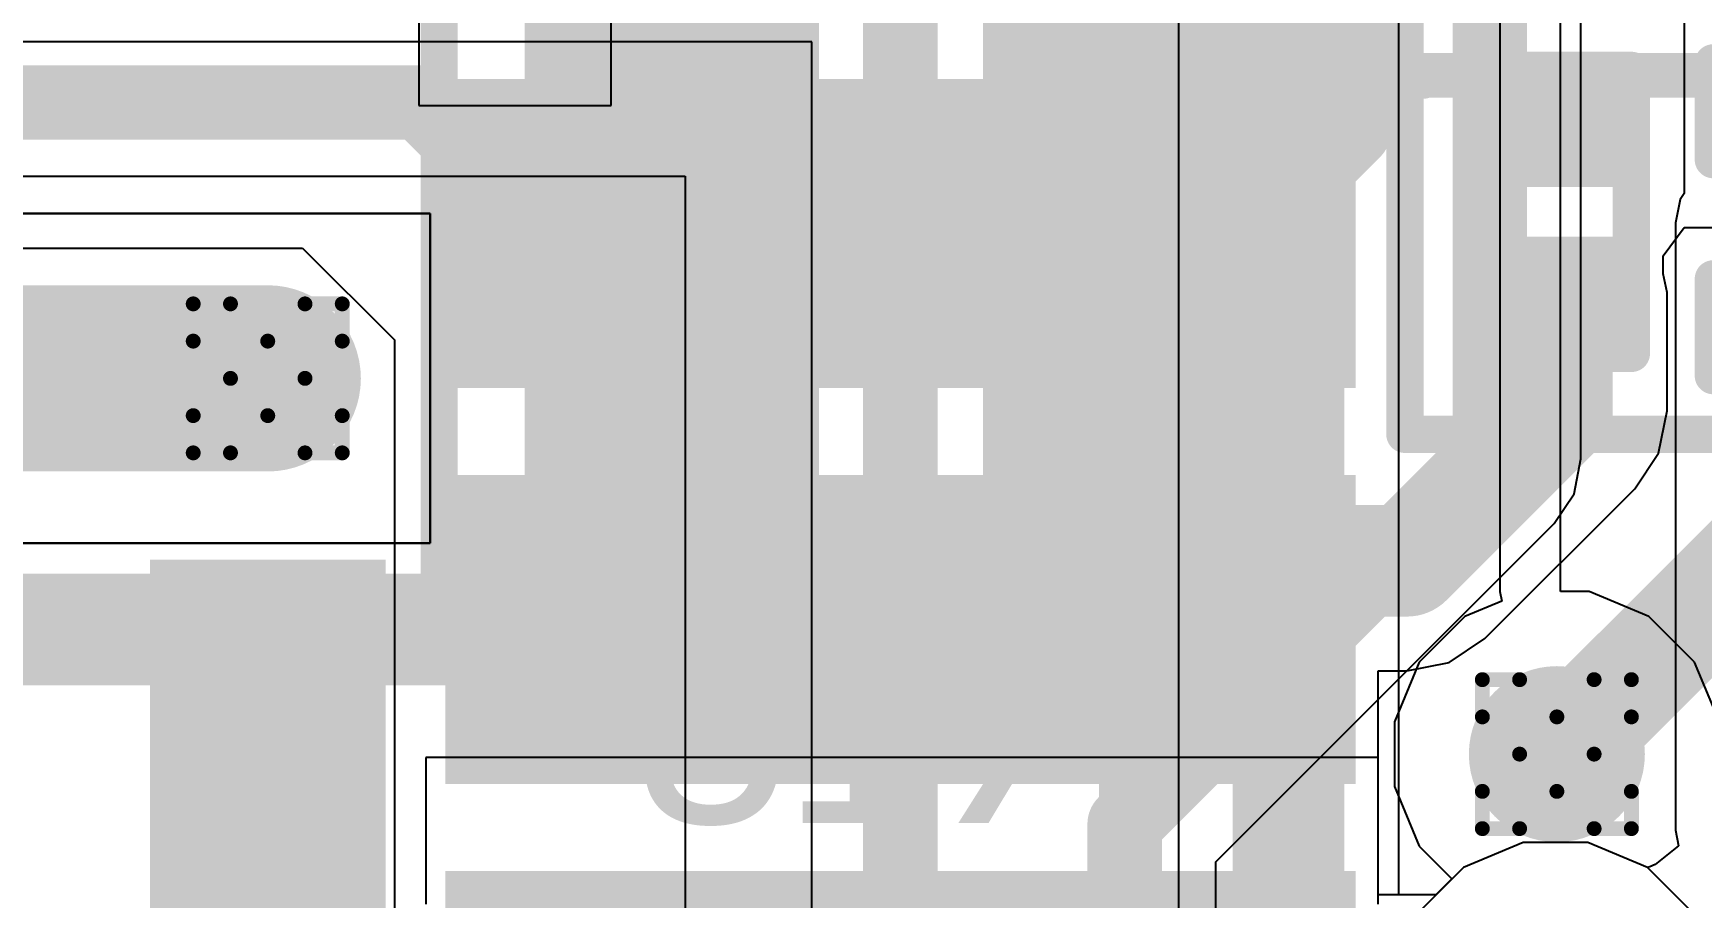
# Model space of a CAD drawing. Header units: inches. Extents: x -6 to 328, y -6 to 90.
# Drawn here: x 22.96 to 28.65, y 7.92 to 10.86 of the extents above; entities that cross this region are included whole.
import ezdxf

# ---------------------------------------------------------------- set-up
doc = ezdxf.new("R2010")
doc.units = ezdxf.units.IN
for name, color, linetype in [('Bottom Layer', 5, 'Continuous'), ('Bottom Overlay', 54, 'Continuous'), ('Bottom Paste', 16, 'Continuous'), ('Bottom Solder', 6, 'Continuous'), ('Drill Drawing', 1, 'Continuous'), ('GND', 76, 'Continuous'), ('PWR', 16, 'Continuous'), ('Top Layer', 1, 'Continuous'), ('Top Overlay', 2, 'Continuous'), ('Top Paste', 8, 'Continuous'), ('Top Solder', 216, 'Continuous'), ('Via Holes', 16, 'Continuous')]:
    doc.layers.add(name, color=color, linetype=linetype)
doc.styles.add('Arial', font='', dxfattribs={"height": 0.2})
doc.styles.get('Arial').set_extended_font_data('Arial')

# ---------------------------------------------------------------- blocks, each defined once
blk = doc.blocks.new('SOIC_8_B_5')
at = {"layer": 'Bottom Layer'}
blk.add_hatch(color=5, dxfattribs=at).paths.add_polyline_path([(1.925, 1.605), (1.925, 2.205), (3.475, 2.205), (3.475, 1.605)])
at = {"layer": 'Bottom Paste'}
blk.add_hatch(color=16, dxfattribs=at).paths.add_polyline_path([(1.925, 1.605), (1.925, 2.205), (3.475, 2.205), (3.475, 1.605)])
at = {"layer": 'Bottom Solder'}
blk.add_hatch(color=6, dxfattribs=at).paths.add_polyline_path([(1.8234, 1.5034), (1.8234, 2.3066), (3.5766, 2.3066), (3.5766, 1.5034)])
at = {"layer": 'Bottom Overlay'}
for points in [[(1.9906, 2.4892, 0.127, 0.127, 0), (-1.9906, 2.4892, 0.127, 0.127, 0)], [(1.9906, 2.3114, 0.127, 0.127, 0), (1.9906, 2.4892, 0.127, 0.127, 0)]]:
    blk.add_lwpolyline(points, format="xyseb", dxfattribs=at)
for points in [[(1.9588, 2.4892, 0.0635, 0.0635, 1), (2.0223, 2.4892, 0.0635, 0.0635, 1)], [(1.9588, 2.4892, 0.0635, 0.0635, 1), (2.0223, 2.4892, 0.0635, 0.0635, 1)], [(1.9588, 2.3114, 0.0635, 0.0635, 1), (2.0223, 2.3114, 0.0635, 0.0635, 1)]]:
    blk.add_lwpolyline(points, format="xyseb", close=True, dxfattribs=at)
blk = doc.blocks.new('R___0201_20')
at = {"layer": 'Top Layer'}
for points in [[(-0.41, 0.185), (-0.14, 0.185), (-0.14, -0.185), (-0.41, -0.185)], [(0.14, 0.185), (0.41, 0.185), (0.41, -0.185), (0.14, -0.185)]]:
    blk.add_hatch(color=1, dxfattribs=at).paths.add_polyline_path(points)
at = {"layer": 'Top Paste'}
for points in [[(-0.41, 0.185), (-0.14, 0.185), (-0.14, -0.185), (-0.41, -0.185)], [(0.14, 0.185), (0.41, 0.185), (0.41, -0.185), (0.14, -0.185)]]:
    blk.add_hatch(color=8, dxfattribs=at).paths.add_polyline_path(points)
at = {"layer": 'Top Solder'}
for points in [[(-0.465, 0.24), (-0.085, 0.24), (-0.085, -0.24), (-0.465, -0.24)], [(0.085, 0.24), (0.465, 0.24), (0.465, -0.24), (0.085, -0.24)]]:
    blk.add_hatch(color=216, dxfattribs=at).paths.add_polyline_path(points)
at = {"layer": 'Top Overlay'}
for points in [[(-0.4826, 0.254, 0.127, 0.127, 0), (-0.4826, -0.254, 0.127, 0.127, 0)], [(-0.4826, 0.254, 0.127, 0.127, 0), (0.4826, 0.254, 0.127, 0.127, 0)], [(0.4826, 0.254, 0.127, 0.127, 0), (0.4826, -0.254, 0.127, 0.127, 0)], [(-0.4826, -0.254, 0.127, 0.127, 0), (0.4826, -0.254, 0.127, 0.127, 0)]]:
    blk.add_lwpolyline(points, format="xyseb", dxfattribs=at)
for points in [[(-0.5143, 0.254, 0.0635, 0.0635, 1), (-0.4508, 0.254, 0.0635, 0.0635, 1)], [(-0.5143, 0.254, 0.0635, 0.0635, 1), (-0.4508, 0.254, 0.0635, 0.0635, 1)], [(0.4508, 0.254, 0.0635, 0.0635, 1), (0.5143, 0.254, 0.0635, 0.0635, 1)], [(0.4508, 0.254, 0.0635, 0.0635, 1), (0.5143, 0.254, 0.0635, 0.0635, 1)], [(-0.5143, -0.254, 0.0635, 0.0635, 1), (-0.4508, -0.254, 0.0635, 0.0635, 1)], [(-0.5143, -0.254, 0.0635, 0.0635, 1), (-0.4508, -0.254, 0.0635, 0.0635, 1)], [(0.4508, -0.254, 0.0635, 0.0635, 1), (0.5143, -0.254, 0.0635, 0.0635, 1)], [(0.4508, -0.254, 0.0635, 0.0635, 1), (0.5143, -0.254, 0.0635, 0.0635, 1)]]:
    blk.add_lwpolyline(points, format="xyseb", close=True, dxfattribs=at)
blk = doc.blocks.new('R___0603_B_29')
at = {"layer": 'Bottom Layer'}
for points in [[(-1.143, -0.4445), (-1.143, 0.4445), (-0.381, 0.4445), (-0.381, -0.4445)], [(0.381, -0.4445), (0.381, 0.4445), (1.143, 0.4445), (1.143, -0.4445)]]:
    blk.add_hatch(color=5, dxfattribs=at).paths.add_polyline_path(points)
at = {"layer": 'Bottom Paste'}
for points in [[(-1.143, -0.4445), (-1.143, 0.4445), (-0.381, 0.4445), (-0.381, -0.4445)], [(0.381, -0.4445), (0.381, 0.4445), (1.143, 0.4445), (1.143, -0.4445)]]:
    blk.add_hatch(color=16, dxfattribs=at).paths.add_polyline_path(points)
at = {"layer": 'Bottom Solder'}
for points in [[(-1.2446, -0.5461), (-1.2446, 0.5461), (-0.2794, 0.5461), (-0.2794, -0.5461)], [(0.2794, -0.5461), (0.2794, 0.5461), (1.2446, 0.5461), (1.2446, -0.5461)]]:
    blk.add_hatch(color=6, dxfattribs=at).paths.add_polyline_path(points)
at = {"layer": 'Bottom Overlay'}
for points in [[(-1.2192, -0.5334, 0.127, 0.127, 0), (-1.2192, 0.5334, 0.127, 0.127, 0)], [(-1.2192, 0.5334, 0.127, 0.127, 0), (1.2192, 0.5334, 0.127, 0.127, 0)], [(1.2192, -0.5334, 0.127, 0.127, 0), (1.2192, 0.5334, 0.127, 0.127, 0)], [(-1.2192, -0.5334, 0.127, 0.127, 0), (1.2192, -0.5334, 0.127, 0.127, 0)]]:
    blk.add_lwpolyline(points, format="xyseb", dxfattribs=at)
for points in [[(-1.25095, 0.5334, 0.0635, 0.0635, 1), (-1.18745, 0.5334, 0.0635, 0.0635, 1)], [(-1.25095, 0.5334, 0.0635, 0.0635, 1), (-1.18745, 0.5334, 0.0635, 0.0635, 1)], [(1.18745, 0.5334, 0.0635, 0.0635, 1), (1.25095, 0.5334, 0.0635, 0.0635, 1)], [(1.18745, 0.5334, 0.0635, 0.0635, 1), (1.25095, 0.5334, 0.0635, 0.0635, 1)], [(-1.25095, -0.5334, 0.0635, 0.0635, 1), (-1.18745, -0.5334, 0.0635, 0.0635, 1)], [(-1.25095, -0.5334, 0.0635, 0.0635, 1), (-1.18745, -0.5334, 0.0635, 0.0635, 1)], [(1.18745, -0.5334, 0.0635, 0.0635, 1), (1.25095, -0.5334, 0.0635, 0.0635, 1)], [(1.18745, -0.5334, 0.0635, 0.0635, 1), (1.25095, -0.5334, 0.0635, 0.0635, 1)]]:
    blk.add_lwpolyline(points, format="xyseb", close=True, dxfattribs=at)
blk = doc.blocks.new('R___0603_B_34')
at = {"layer": 'Bottom Layer'}
for points in [[(-1.143, -0.4445), (-1.143, 0.4445), (-0.381, 0.4445), (-0.381, -0.4445)], [(0.381, -0.4445), (0.381, 0.4445), (1.143, 0.4445), (1.143, -0.4445)]]:
    blk.add_hatch(color=5, dxfattribs=at).paths.add_polyline_path(points)
at = {"layer": 'Bottom Paste'}
for points in [[(-1.143, -0.4445), (-1.143, 0.4445), (-0.381, 0.4445), (-0.381, -0.4445)], [(0.381, -0.4445), (0.381, 0.4445), (1.143, 0.4445), (1.143, -0.4445)]]:
    blk.add_hatch(color=16, dxfattribs=at).paths.add_polyline_path(points)
at = {"layer": 'Bottom Solder'}
for points in [[(-1.2446, -0.5461), (-1.2446, 0.5461), (-0.2794, 0.5461), (-0.2794, -0.5461)], [(0.2794, -0.5461), (0.2794, 0.5461), (1.2446, 0.5461), (1.2446, -0.5461)]]:
    blk.add_hatch(color=6, dxfattribs=at).paths.add_polyline_path(points)
at = {"layer": 'Bottom Overlay'}
for points in [[(1.2192, 0.5334, 0.127, 0.127, 0), (-1.2192, 0.5334, 0.127, 0.127, 0)], [(-1.2192, 0.5334, 0.127, 0.127, 0), (-1.2192, -0.5334, 0.127, 0.127, 0)], [(1.2192, 0.5334, 0.127, 0.127, 0), (1.2192, -0.5334, 0.127, 0.127, 0)], [(1.2192, -0.5334, 0.127, 0.127, 0), (-1.2192, -0.5334, 0.127, 0.127, 0)]]:
    blk.add_lwpolyline(points, format="xyseb", dxfattribs=at)
for points in [[(-1.25095, 0.5334, 0.0635, 0.0635, 1), (-1.18745, 0.5334, 0.0635, 0.0635, 1)], [(-1.25095, 0.5334, 0.0635, 0.0635, 1), (-1.18745, 0.5334, 0.0635, 0.0635, 1)], [(1.18745, 0.5334, 0.0635, 0.0635, 1), (1.25095, 0.5334, 0.0635, 0.0635, 1)], [(1.18745, 0.5334, 0.0635, 0.0635, 1), (1.25095, 0.5334, 0.0635, 0.0635, 1)], [(-1.25095, -0.5334, 0.0635, 0.0635, 1), (-1.18745, -0.5334, 0.0635, 0.0635, 1)], [(-1.25095, -0.5334, 0.0635, 0.0635, 1), (-1.18745, -0.5334, 0.0635, 0.0635, 1)], [(1.18745, -0.5334, 0.0635, 0.0635, 1), (1.25095, -0.5334, 0.0635, 0.0635, 1)], [(1.18745, -0.5334, 0.0635, 0.0635, 1), (1.25095, -0.5334, 0.0635, 0.0635, 1)]]:
    blk.add_lwpolyline(points, format="xyseb", close=True, dxfattribs=at)
blk = doc.blocks.new('HR963370A_52')
at = {"layer": 'Top Layer'}
for points in [[(1.6, -6.8), (2.45, -6.8), (2.45, -9.7), (1.6, -9.7)], [(2.95, -6.8), (3.8, -6.8), (3.8, -9.7), (2.95, -9.7)]]:
    blk.add_hatch(color=1, dxfattribs=at).paths.add_polyline_path(points)
at = {"layer": 'Top Paste'}
for points in [[(1.6, -6.8), (2.45, -6.8), (2.45, -9.7), (1.6, -9.7)], [(2.95, -6.8), (3.8, -6.8), (3.8, -9.7), (2.95, -9.7)]]:
    blk.add_hatch(color=8, dxfattribs=at).paths.add_polyline_path(points)
at = {"layer": 'Top Solder'}
for points in [[(0.1484, -6.6984), (1.2016, -6.6984), (1.2016, -9.8016), (0.1484, -9.8016)], [(1.4984, -6.6984), (2.5516, -6.6984), (2.5516, -9.8016), (1.4984, -9.8016)], [(2.8484, -6.6984), (3.9016, -6.6984), (3.9016, -9.8016), (2.8484, -9.8016)]]:
    blk.add_hatch(color=216, dxfattribs=at).paths.add_polyline_path(points)
blk = doc.blocks.new('CAP_0201_69')
at = {"layer": 'Top Layer'}
for points in [[(-0.45, 0.15), (-0.15, 0.15), (-0.15, -0.15), (-0.45, -0.15)], [(0.15, 0.15), (0.45, 0.15), (0.45, -0.15), (0.15, -0.15)]]:
    blk.add_hatch(color=1, dxfattribs=at).paths.add_polyline_path(points)
at = {"layer": 'Top Paste'}
for points in [[(-0.45, 0.15), (-0.15, 0.15), (-0.15, -0.15), (-0.45, -0.15)], [(0.15, 0.15), (0.45, 0.15), (0.45, -0.15), (0.15, -0.15)]]:
    blk.add_hatch(color=8, dxfattribs=at).paths.add_polyline_path(points)
at = {"layer": 'Top Solder'}
for points in [[(-0.505, 0.205), (-0.095, 0.205), (-0.095, -0.205), (-0.505, -0.205)], [(0.095, 0.205), (0.505, 0.205), (0.505, -0.205), (0.095, -0.205)]]:
    blk.add_hatch(color=216, dxfattribs=at).paths.add_polyline_path(points)
at = {"layer": 'Top Overlay'}
for points in [[(-0.2032, 0.2286, 0.127, 0.127, 0), (-0.5334, 0.2286, 0.127, 0.127, 0)], [(-0.5334, -0.2286, 0.127, 0.127, 0), (-0.5334, 0.2286, 0.127, 0.127, 0)], [(0.5334, 0.2286, 0.127, 0.127, 0), (0.2032, 0.2286, 0.127, 0.127, 0)], [(0.5334, -0.2286, 0.127, 0.127, 0), (0.5334, 0.2286, 0.127, 0.127, 0)], [(-0.2032, -0.2286, 0.127, 0.127, 0), (-0.5334, -0.2286, 0.127, 0.127, 0)], [(0.5334, -0.2286, 0.127, 0.127, 0), (0.2032, -0.2286, 0.127, 0.127, 0)]]:
    blk.add_lwpolyline(points, format="xyseb", dxfattribs=at)
for points in [[(-0.5651, 0.2286, 0.0635, 0.0635, 1), (-0.5016, 0.2286, 0.0635, 0.0635, 1)], [(-0.5651, 0.2286, 0.0635, 0.0635, 1), (-0.5016, 0.2286, 0.0635, 0.0635, 1)], [(-0.2349, 0.2286, 0.0635, 0.0635, 1), (-0.1714, 0.2286, 0.0635, 0.0635, 1)], [(0.1714, 0.2286, 0.0635, 0.0635, 1), (0.2349, 0.2286, 0.0635, 0.0635, 1)], [(0.5016, 0.2286, 0.0635, 0.0635, 1), (0.5651, 0.2286, 0.0635, 0.0635, 1)], [(0.5016, 0.2286, 0.0635, 0.0635, 1), (0.5651, 0.2286, 0.0635, 0.0635, 1)], [(-0.5651, -0.2286, 0.0635, 0.0635, 1), (-0.5016, -0.2286, 0.0635, 0.0635, 1)], [(-0.5651, -0.2286, 0.0635, 0.0635, 1), (-0.5016, -0.2286, 0.0635, 0.0635, 1)], [(-0.2349, -0.2286, 0.0635, 0.0635, 1), (-0.1714, -0.2286, 0.0635, 0.0635, 1)], [(0.1714, -0.2286, 0.0635, 0.0635, 1), (0.2349, -0.2286, 0.0635, 0.0635, 1)], [(0.5016, -0.2286, 0.0635, 0.0635, 1), (0.5651, -0.2286, 0.0635, 0.0635, 1)], [(0.5016, -0.2286, 0.0635, 0.0635, 1), (0.5651, -0.2286, 0.0635, 0.0635, 1)]]:
    blk.add_lwpolyline(points, format="xyseb", close=True, dxfattribs=at)

msp = doc.modelspace()

# ---------------------------------------------------------------- hatches: boundary and pattern name
at = {"layer": 'Bottom Layer'}
h = msp.add_hatch(color=5, dxfattribs=at)
edge = h.paths.add_edge_path()
edge.add_arc((23.7632, 9.6884), 0.3, 0, 360)
h = msp.add_hatch(color=5, dxfattribs=at)
edge = h.paths.add_edge_path()
edge.add_arc((28.1574, 8.4072), 0.3, 0, 360)
at = {"layer": 'GND'}
h = msp.add_hatch(color=76, dxfattribs=at)
edge = h.paths.add_edge_path()
edge.add_arc((23.7632, 9.6884), 0.3, 0, 360)
h = msp.add_hatch(color=76, dxfattribs=at)
edge = h.paths.add_edge_path()
edge.add_arc((28.1574, 8.4072), 0.3, 0, 360)
at = {"layer": 'PWR'}
h = msp.add_hatch(color=16, dxfattribs=at)
edge = h.paths.add_edge_path()
edge.add_arc((23.7632, 9.6884), 0.3, 0, 360)
h = msp.add_hatch(color=16, dxfattribs=at)
edge = h.paths.add_edge_path()
edge.add_arc((28.1574, 8.4072), 0.3, 0, 360)
at = {"layer": 'Top Layer'}
h = msp.add_hatch(color=1, dxfattribs=at)
edge = h.paths.add_edge_path()
edge.add_arc((23.7632, 9.6884), 0.3, 0, 360)
h = msp.add_hatch(color=1, dxfattribs=at)
edge = h.paths.add_edge_path()
edge.add_arc((28.1574, 8.4072), 0.3, 0, 360)
at = {"layer": 'Via Holes'}
h = msp.add_hatch(color=7, dxfattribs=at)
edge = h.paths.add_edge_path()
edge.add_arc((23.7632, 9.6884), 0.15, 0, 360)
h = msp.add_hatch(color=7, dxfattribs=at)
edge = h.paths.add_edge_path()
edge.add_arc((28.1574, 8.4072), 0.15, 0, 360)

# ---------------------------------------------------------------- linework, layer by layer
at = {"layer": 'Bottom Layer'}
for p, q in [((28.2396, 9.4136), (28.2396, 12.054)), ((28.5912, 11.6663), (28.5912, 10.5233)), ((28.5912, 10.5233), (28.5912, 10.5107)), ((28.5912, 10.5107), (28.5912, 10.3963)), ((28.5912, 10.3963), (28.5912, 10.3837)), ((28.5912, 10.3837), (28.5912, 10.3182)), ((28.5776, 10.2978), (28.5618, 10.2185)), ((28.5912, 10.3182), (28.5776, 10.2978)), ((28.5618, 10.2185), (28.5618, 8.1485)), ((22.1932, 10.1329), (23.8815, 10.1329)), ((23.8815, 10.1329), (24.195, 9.8194)), ((24.195, 9.8194), (24.195, 6.284)), ((28.2159, 9.2947), (28.2396, 9.4136)), ((28.1485, 9.1939), (28.2159, 9.2947)), ((26.995, 8.0403), (28.1485, 9.1939)), ((28.5618, 8.1485), (28.5725, 8.0948)), ((28.0425, 8.1055), (27.8389, 8.0212)), ((28.2629, 8.1055), (28.0425, 8.1055)), ((28.4665, 8.0212), (28.2629, 8.1055)), ((28.5725, 8.0948), (28.493, 8.0313)), ((26.995, 5.528), (26.995, 8.0403)), ((27.8389, 8.0212), (27.683, 7.8654)), ((28.4744, 8.023), (28.4665, 8.0212)), ((28.493, 8.0313), (28.4744, 8.023))]:
    msp.add_line(p, q, dxfattribs=at)
for points in [[(27.9288, 9.4136, 0.254, 0.254, 0), (27.9288, 12.054, 0.254, 0.254, 0)], [(25.9195, 4.6278, 0.254, 0.254, 0), (25.9195, 11.9467, 0.254, 0.254, 0)], [(27.4649, 10.5326, 0.254, 0.254, 0), (27.4649, 11.7972, 0.254, 0.254, 0)], [(21.641, 10.6291, 0.254, 0.254, 0), (24.2829, 10.6291, 0.254, 0.254, 0)], [(24.2829, 10.6291, 0.254, 0.254, 0), (25.1602, 9.7519, 0.254, 0.254, 0)], [(26.6842, 9.7519, 0.254, 0.254, 0), (27.4649, 10.5326, 0.254, 0.254, 0)], [(25.1602, 9.6884, 0.254, 0.254, 0), (25.1602, 9.7519, 0.254, 0.254, 0)], [(26.6842, 9.6884, 0.254, 0.254, 0), (26.6842, 9.7519, 0.254, 0.254, 0)], [(26.6842, 8.169, 0.254, 0.254, 0), (27.9288, 9.4136, 0.254, 0.254, 0)], [(26.6842, 5.3993, 0.254, 0.254, 0), (26.6842, 8.169, 0.254, 0.254, 0)]]:
    msp.add_lwpolyline(points, format="xyseb", dxfattribs=at)
for points in [[(24.2194, 10.6291, 0.127, 0.127, 1), (24.3464, 10.6291, 0.127, 0.127, 1)], [(24.2194, 10.6291, 0.127, 0.127, 1), (24.3464, 10.6291, 0.127, 0.127, 1)], [(27.4014, 10.5326, 0.127, 0.127, 1), (27.5284, 10.5326, 0.127, 0.127, 1)], [(27.4014, 10.5326, 0.127, 0.127, 1), (27.5284, 10.5326, 0.127, 0.127, 1)], [(25.0967, 9.7519, 0.127, 0.127, 1), (25.2237, 9.7519, 0.127, 0.127, 1)], [(25.0967, 9.7519, 0.127, 0.127, 1), (25.2237, 9.7519, 0.127, 0.127, 1)], [(26.6207, 9.7519, 0.127, 0.127, 1), (26.7477, 9.7519, 0.127, 0.127, 1)], [(26.6207, 9.7519, 0.127, 0.127, 1), (26.7477, 9.7519, 0.127, 0.127, 1)], [(25.0967, 9.6884, 0.127, 0.127, 1), (25.2237, 9.6884, 0.127, 0.127, 1)], [(26.6207, 9.6884, 0.127, 0.127, 1), (26.7477, 9.6884, 0.127, 0.127, 1)], [(27.8653, 9.4136, 0.127, 0.127, 1), (27.9923, 9.4136, 0.127, 0.127, 1)], [(27.8653, 9.4136, 0.127, 0.127, 1), (27.9923, 9.4136, 0.127, 0.127, 1)], [(26.6207, 8.169, 0.127, 0.127, 1), (26.7477, 8.169, 0.127, 0.127, 1)], [(26.6207, 8.169, 0.127, 0.127, 1), (26.7477, 8.169, 0.127, 0.127, 1)]]:
    msp.add_lwpolyline(points, format="xyseb", close=True, dxfattribs=at)
at = {"layer": 'Drill Drawing'}
for points in [[(23.5092, 9.8154, 0.0508, 0.0508, 0), (23.5092, 9.9424, 0.0508, 0.0508, 0)], [(23.5092, 9.9424, 0.0508, 0.0508, 0), (23.6362, 9.9424, 0.0508, 0.0508, 0)], [(23.6362, 9.9424, 0.0508, 0.0508, 0), (23.7632, 9.8154, 0.0508, 0.0508, 0)], [(23.7632, 9.8154, 0.0508, 0.0508, 0), (23.8902, 9.9424, 0.0508, 0.0508, 0)], [(23.8902, 9.9424, 0.0508, 0.0508, 0), (24.0172, 9.9424, 0.0508, 0.0508, 0)], [(24.0172, 9.8154, 0.0508, 0.0508, 0), (24.0172, 9.9424, 0.0508, 0.0508, 0)], [(23.5092, 9.8154, 0.0508, 0.0508, 0), (23.6362, 9.6884, 0.0508, 0.0508, 0)], [(23.8902, 9.6884, 0.0508, 0.0508, 0), (24.0172, 9.8154, 0.0508, 0.0508, 0)], [(23.5092, 9.5614, 0.0508, 0.0508, 0), (23.6362, 9.6884, 0.0508, 0.0508, 0)], [(23.8902, 9.6884, 0.0508, 0.0508, 0), (24.0172, 9.5614, 0.0508, 0.0508, 0)], [(23.5092, 9.4344, 0.0508, 0.0508, 0), (23.5092, 9.5614, 0.0508, 0.0508, 0)], [(23.6362, 9.4344, 0.0508, 0.0508, 0), (23.7632, 9.5614, 0.0508, 0.0508, 0)], [(23.7632, 9.5614, 0.0508, 0.0508, 0), (23.8902, 9.4344, 0.0508, 0.0508, 0)], [(24.0172, 9.4344, 0.0508, 0.0508, 0), (24.0172, 9.5614, 0.0508, 0.0508, 0)], [(23.5092, 9.4344, 0.0508, 0.0508, 0), (23.6362, 9.4344, 0.0508, 0.0508, 0)], [(23.8902, 9.4344, 0.0508, 0.0508, 0), (24.0172, 9.4344, 0.0508, 0.0508, 0)], [(27.9034, 8.5342, 0.0508, 0.0508, 0), (27.9034, 8.6612, 0.0508, 0.0508, 0)], [(27.9034, 8.6612, 0.0508, 0.0508, 0), (28.0304, 8.6612, 0.0508, 0.0508, 0)], [(28.0304, 8.6612, 0.0508, 0.0508, 0), (28.1574, 8.5342, 0.0508, 0.0508, 0)], [(28.1574, 8.5342, 0.0508, 0.0508, 0), (28.2844, 8.6612, 0.0508, 0.0508, 0)], [(28.2844, 8.6612, 0.0508, 0.0508, 0), (28.4114, 8.6612, 0.0508, 0.0508, 0)], [(28.4114, 8.5342, 0.0508, 0.0508, 0), (28.4114, 8.6612, 0.0508, 0.0508, 0)], [(27.9034, 8.5342, 0.0508, 0.0508, 0), (28.0304, 8.4072, 0.0508, 0.0508, 0)], [(28.2844, 8.4072, 0.0508, 0.0508, 0), (28.4114, 8.5342, 0.0508, 0.0508, 0)], [(27.9034, 8.2802, 0.0508, 0.0508, 0), (28.0304, 8.4072, 0.0508, 0.0508, 0)], [(28.2844, 8.4072, 0.0508, 0.0508, 0), (28.4114, 8.2802, 0.0508, 0.0508, 0)], [(27.9034, 8.1532, 0.0508, 0.0508, 0), (27.9034, 8.2802, 0.0508, 0.0508, 0)], [(28.0304, 8.1532, 0.0508, 0.0508, 0), (28.1574, 8.2802, 0.0508, 0.0508, 0)], [(28.1574, 8.2802, 0.0508, 0.0508, 0), (28.2844, 8.1532, 0.0508, 0.0508, 0)], [(28.4114, 8.1532, 0.0508, 0.0508, 0), (28.4114, 8.2802, 0.0508, 0.0508, 0)], [(27.9034, 8.1532, 0.0508, 0.0508, 0), (28.0304, 8.1532, 0.0508, 0.0508, 0)], [(28.2844, 8.1532, 0.0508, 0.0508, 0), (28.4114, 8.1532, 0.0508, 0.0508, 0)]]:
    msp.add_lwpolyline(points, format="xyseb", dxfattribs=at)
for points in [[(23.4965, 9.9424, 0.0254, 0.0254, 1), (23.5219, 9.9424, 0.0254, 0.0254, 1)], [(23.4965, 9.9424, 0.0254, 0.0254, 1), (23.5219, 9.9424, 0.0254, 0.0254, 1)], [(23.6235, 9.9424, 0.0254, 0.0254, 1), (23.6489, 9.9424, 0.0254, 0.0254, 1)], [(23.6235, 9.9424, 0.0254, 0.0254, 1), (23.6489, 9.9424, 0.0254, 0.0254, 1)], [(23.8775, 9.9424, 0.0254, 0.0254, 1), (23.9029, 9.9424, 0.0254, 0.0254, 1)], [(23.8775, 9.9424, 0.0254, 0.0254, 1), (23.9029, 9.9424, 0.0254, 0.0254, 1)], [(24.0045, 9.9424, 0.0254, 0.0254, 1), (24.0299, 9.9424, 0.0254, 0.0254, 1)], [(24.0045, 9.9424, 0.0254, 0.0254, 1), (24.0299, 9.9424, 0.0254, 0.0254, 1)], [(23.4965, 9.8154, 0.0254, 0.0254, 1), (23.5219, 9.8154, 0.0254, 0.0254, 1)], [(23.4965, 9.8154, 0.0254, 0.0254, 1), (23.5219, 9.8154, 0.0254, 0.0254, 1)], [(23.7505, 9.8154, 0.0254, 0.0254, 1), (23.7759, 9.8154, 0.0254, 0.0254, 1)], [(23.7505, 9.8154, 0.0254, 0.0254, 1), (23.7759, 9.8154, 0.0254, 0.0254, 1)], [(24.0045, 9.8154, 0.0254, 0.0254, 1), (24.0299, 9.8154, 0.0254, 0.0254, 1)], [(24.0045, 9.8154, 0.0254, 0.0254, 1), (24.0299, 9.8154, 0.0254, 0.0254, 1)], [(23.6235, 9.6884, 0.0254, 0.0254, 1), (23.6489, 9.6884, 0.0254, 0.0254, 1)], [(23.6235, 9.6884, 0.0254, 0.0254, 1), (23.6489, 9.6884, 0.0254, 0.0254, 1)], [(23.8775, 9.6884, 0.0254, 0.0254, 1), (23.9029, 9.6884, 0.0254, 0.0254, 1)], [(23.8775, 9.6884, 0.0254, 0.0254, 1), (23.9029, 9.6884, 0.0254, 0.0254, 1)], [(23.4965, 9.5614, 0.0254, 0.0254, 1), (23.5219, 9.5614, 0.0254, 0.0254, 1)], [(23.4965, 9.5614, 0.0254, 0.0254, 1), (23.5219, 9.5614, 0.0254, 0.0254, 1)], [(23.7505, 9.5614, 0.0254, 0.0254, 1), (23.7759, 9.5614, 0.0254, 0.0254, 1)], [(23.7505, 9.5614, 0.0254, 0.0254, 1), (23.7759, 9.5614, 0.0254, 0.0254, 1)], [(24.0045, 9.5614, 0.0254, 0.0254, 1), (24.0299, 9.5614, 0.0254, 0.0254, 1)], [(24.0045, 9.5614, 0.0254, 0.0254, 1), (24.0299, 9.5614, 0.0254, 0.0254, 1)], [(23.4965, 9.4344, 0.0254, 0.0254, 1), (23.5219, 9.4344, 0.0254, 0.0254, 1)], [(23.4965, 9.4344, 0.0254, 0.0254, 1), (23.5219, 9.4344, 0.0254, 0.0254, 1)], [(23.6235, 9.4344, 0.0254, 0.0254, 1), (23.6489, 9.4344, 0.0254, 0.0254, 1)], [(23.6235, 9.4344, 0.0254, 0.0254, 1), (23.6489, 9.4344, 0.0254, 0.0254, 1)], [(23.8775, 9.4344, 0.0254, 0.0254, 1), (23.9029, 9.4344, 0.0254, 0.0254, 1)], [(23.8775, 9.4344, 0.0254, 0.0254, 1), (23.9029, 9.4344, 0.0254, 0.0254, 1)], [(24.0045, 9.4344, 0.0254, 0.0254, 1), (24.0299, 9.4344, 0.0254, 0.0254, 1)], [(24.0045, 9.4344, 0.0254, 0.0254, 1), (24.0299, 9.4344, 0.0254, 0.0254, 1)], [(27.8907, 8.6612, 0.0254, 0.0254, 1), (27.9161, 8.6612, 0.0254, 0.0254, 1)], [(27.8907, 8.6612, 0.0254, 0.0254, 1), (27.9161, 8.6612, 0.0254, 0.0254, 1)], [(28.0177, 8.6612, 0.0254, 0.0254, 1), (28.0431, 8.6612, 0.0254, 0.0254, 1)], [(28.0177, 8.6612, 0.0254, 0.0254, 1), (28.0431, 8.6612, 0.0254, 0.0254, 1)], [(28.2717, 8.6612, 0.0254, 0.0254, 1), (28.2971, 8.6612, 0.0254, 0.0254, 1)], [(28.2717, 8.6612, 0.0254, 0.0254, 1), (28.2971, 8.6612, 0.0254, 0.0254, 1)], [(28.3987, 8.6612, 0.0254, 0.0254, 1), (28.4241, 8.6612, 0.0254, 0.0254, 1)], [(28.3987, 8.6612, 0.0254, 0.0254, 1), (28.4241, 8.6612, 0.0254, 0.0254, 1)], [(27.8907, 8.5342, 0.0254, 0.0254, 1), (27.9161, 8.5342, 0.0254, 0.0254, 1)], [(27.8907, 8.5342, 0.0254, 0.0254, 1), (27.9161, 8.5342, 0.0254, 0.0254, 1)], [(28.1447, 8.5342, 0.0254, 0.0254, 1), (28.1701, 8.5342, 0.0254, 0.0254, 1)], [(28.1447, 8.5342, 0.0254, 0.0254, 1), (28.1701, 8.5342, 0.0254, 0.0254, 1)], [(28.3987, 8.5342, 0.0254, 0.0254, 1), (28.4241, 8.5342, 0.0254, 0.0254, 1)], [(28.3987, 8.5342, 0.0254, 0.0254, 1), (28.4241, 8.5342, 0.0254, 0.0254, 1)], [(28.0177, 8.4072, 0.0254, 0.0254, 1), (28.0431, 8.4072, 0.0254, 0.0254, 1)], [(28.0177, 8.4072, 0.0254, 0.0254, 1), (28.0431, 8.4072, 0.0254, 0.0254, 1)], [(28.2717, 8.4072, 0.0254, 0.0254, 1), (28.2971, 8.4072, 0.0254, 0.0254, 1)], [(28.2717, 8.4072, 0.0254, 0.0254, 1), (28.2971, 8.4072, 0.0254, 0.0254, 1)], [(27.8907, 8.2802, 0.0254, 0.0254, 1), (27.9161, 8.2802, 0.0254, 0.0254, 1)], [(27.8907, 8.2802, 0.0254, 0.0254, 1), (27.9161, 8.2802, 0.0254, 0.0254, 1)], [(28.1447, 8.2802, 0.0254, 0.0254, 1), (28.1701, 8.2802, 0.0254, 0.0254, 1)], [(28.1447, 8.2802, 0.0254, 0.0254, 1), (28.1701, 8.2802, 0.0254, 0.0254, 1)], [(28.3987, 8.2802, 0.0254, 0.0254, 1), (28.4241, 8.2802, 0.0254, 0.0254, 1)], [(28.3987, 8.2802, 0.0254, 0.0254, 1), (28.4241, 8.2802, 0.0254, 0.0254, 1)], [(27.8907, 8.1532, 0.0254, 0.0254, 1), (27.9161, 8.1532, 0.0254, 0.0254, 1)], [(27.8907, 8.1532, 0.0254, 0.0254, 1), (27.9161, 8.1532, 0.0254, 0.0254, 1)], [(28.0177, 8.1532, 0.0254, 0.0254, 1), (28.0431, 8.1532, 0.0254, 0.0254, 1)], [(28.0177, 8.1532, 0.0254, 0.0254, 1), (28.0431, 8.1532, 0.0254, 0.0254, 1)], [(28.2717, 8.1532, 0.0254, 0.0254, 1), (28.2971, 8.1532, 0.0254, 0.0254, 1)], [(28.2717, 8.1532, 0.0254, 0.0254, 1), (28.2971, 8.1532, 0.0254, 0.0254, 1)], [(28.3987, 8.1532, 0.0254, 0.0254, 1), (28.4241, 8.1532, 0.0254, 0.0254, 1)], [(28.3987, 8.1532, 0.0254, 0.0254, 1), (28.4241, 8.1532, 0.0254, 0.0254, 1)]]:
    msp.add_lwpolyline(points, format="xyseb", close=True, dxfattribs=at)
at = {"layer": 'GND'}
for p, q in [((26.8675, 19.061), (26.8675, 7.5515)), ((27.6185, 7.9289), (27.6185, 13.538)), ((19.4085, 10.2506), (24.3172, 10.2506)), ((24.3172, 10.2506), (19.4085, 10.2506)), ((24.3172, 10.2506), (24.3172, 9.1266)), ((24.3172, 9.1266), (24.3172, 10.2506)), ((24.3172, 9.1266), (19.3899, 9.1266)), ((19.3899, 9.1266), (24.3172, 9.1266)), ((28.0425, 8.1055), (27.8389, 8.0212)), ((28.2629, 8.1055), (28.0425, 8.1055)), ((28.4665, 8.0212), (28.2629, 8.1055)), ((27.8389, 8.0212), (27.7455, 7.9278)), ((28.6223, 7.8654), (28.4665, 8.0212)), ((27.7455, 7.9278), (27.6185, 7.9289))]:
    msp.add_line(p, q, dxfattribs=at)
msp.add_lwpolyline([(27.243, 7.5515, 0.381, 0.381, 0), (27.243, 19.061, 0.381, 0.381, 0)], format="xyseb", dxfattribs=at)
at = {"layer": 'PWR'}
for p, q in [((28.17, 8.9612), (28.17, 12.3848)), ((27.9628, 12.1777), (27.9628, 8.9612)), ((25.6174, 10.8354), (22.804, 10.8354)), ((25.6174, 1.772), (25.6174, 10.8354)), ((22.0106, 10.3782), (25.1856, 10.3782)), ((25.1856, 10.3782), (25.1856, -5.391)), ((27.9693, 8.9289), (27.8436, 8.8769)), ((27.9628, 8.9612), (27.9693, 8.9289)), ((28.2676, 8.9612), (28.17, 8.9612)), ((28.4712, 8.8769), (28.2676, 8.9612)), ((27.8436, 8.8769), (27.6877, 8.721)), ((28.627, 8.721), (28.4712, 8.8769)), ((27.6877, 8.721), (27.6034, 8.5174)), ((28.7114, 8.5174), (28.627, 8.721)), ((27.6034, 8.5174), (27.6034, 8.297)), ((27.6034, 8.297), (27.6877, 8.0934)), ((27.6877, 8.0934), (27.7994, 7.9817)), ((27.7994, 7.9817), (27.683, 7.8654))]:
    msp.add_line(p, q, dxfattribs=at)
at = {"layer": 'Top Layer'}
for p, q in [((24.2785, 11.119), (24.2785, 10.619)), ((24.9337, 10.619), (24.9337, 11.1148)), ((24.2785, 10.619), (24.9337, 10.619)), ((28.5202, 10.1058), (28.5916, 10.2032)), ((28.5916, 10.2032), (29.2472, 10.2032)), ((28.5202, 10.045), (28.5202, 10.1058)), ((28.5329, 9.981), (28.5202, 10.045)), ((28.5329, 9.5776), (28.5329, 9.981)), ((28.5043, 9.4339), (28.5329, 9.5776)), ((28.4229, 9.3121), (28.5043, 9.4339)), ((27.912, 8.8012), (28.4229, 9.3121)), ((27.7902, 8.7198), (27.912, 8.8012)), ((27.6465, 8.6912), (27.7902, 8.7198)), ((27.5478, 7.9271), (27.5478, 8.6912)), ((27.5478, 8.6912), (27.6465, 8.6912)), ((27.5478, 8.3952), (24.3018, 8.3952)), ((24.3018, 8.3952), (24.3018, 7.8952)), ((27.5478, 7.8952), (27.5478, 8.3952)), ((28.0425, 8.1055), (27.8389, 8.0212)), ((28.2629, 8.1055), (28.0425, 8.1055)), ((28.4665, 8.0212), (28.2629, 8.1055)), ((27.8389, 8.0212), (27.7447, 7.9271)), ((28.6223, 7.8654), (28.4665, 8.0212)), ((27.7447, 7.9271), (27.5478, 7.9271))]:
    msp.add_line(p, q, dxfattribs=at)
for points in [[(27.2938, 10.6282, 0.1524, 0.1524, 0), (27.3831, 10.7175, 0.1524, 0.1524, 0)], [(27.3831, 10.7175, 0.1524, 0.1524, 0), (27.6987, 10.7175, 0.1524, 0.1524, 0)], [(27.6987, 10.7175, 0.1524, 0.1524, 0), (27.7025, 10.7213, 0.1524, 0.1524, 0)], [(27.7025, 10.7213, 0.1524, 0.1524, 0), (27.9593, 10.7213, 0.1524, 0.1524, 0)], [(27.9593, 10.7213, 0.1524, 0.1524, 0), (28.0486, 10.6321, 0.1524, 0.1524, 0)], [(28.2662, 10.6321, 0.1524, 0.1524, 0), (28.3555, 10.7213, 0.1524, 0.1524, 0)], [(28.3555, 10.7213, 0.1524, 0.1524, 0), (28.7563, 10.7213, 0.1524, 0.1524, 0)], [(27.2938, 10.531, 0.1524, 0.1524, 0), (27.2938, 10.6282, 0.1524, 0.1524, 0)], [(28.0486, 10.5898, 0.1524, 0.1524, 0), (28.0486, 10.6321, 0.1524, 0.1524, 0)], [(28.2662, 10.5898, 0.1524, 0.1524, 0), (28.2662, 10.6321, 0.1524, 0.1524, 0)], [(28.0486, 10.5898, 0.1524, 0.1524, 0), (28.1074, 10.531, 0.1524, 0.1524, 0)], [(28.2074, 10.531, 0.1524, 0.1524, 0), (28.2662, 10.5898, 0.1524, 0.1524, 0)], [(26.945, 10.1822, 0.1524, 0.1524, 0), (27.2938, 10.531, 0.1524, 0.1524, 0)], [(28.1074, 10.531, 0.1524, 0.1524, 0), (28.1574, 10.531, 0.1524, 0.1524, 0)], [(28.1574, 10.531, 0.1524, 0.1524, 0), (28.2074, 10.531, 0.1524, 0.1524, 0)], [(25.92, 10.1822, 0.1524, 0.1524, 0), (26.945, 10.1822, 0.1524, 0.1524, 0)], [(28.1574, 9.5776, 0.381, 0.381, 0), (28.1574, 9.981, 0.381, 0.381, 0)], [(22.4932, 9.6884, 0.635, 0.635, 0), (23.7632, 9.6884, 0.635, 0.635, 0)], [(27.6465, 9.0667, 0.381, 0.381, 0), (28.1574, 9.5776, 0.381, 0.381, 0)], [(28.1574, 8.4072, 0.381, 0.381, 0), (28.9194, 9.1692, 0.381, 0.381, 0)], [(25.92, 8.8322, 0.381, 0.381, 0), (26.1545, 9.0667, 0.381, 0.381, 0)], [(26.1545, 9.0667, 0.381, 0.381, 0), (27.6465, 9.0667, 0.381, 0.381, 0)], [(19.731, 8.8322, 0.381, 0.381, 0), (25.92, 8.8322, 0.381, 0.381, 0)]]:
    msp.add_lwpolyline(points, format="xyseb", dxfattribs=at)
for points in [[(27.345, 10.7175, 0.0762, 0.0762, 1), (27.4212, 10.7175, 0.0762, 0.0762, 1)], [(27.345, 10.7175, 0.0762, 0.0762, 1), (27.4212, 10.7175, 0.0762, 0.0762, 1)], [(27.6606, 10.7175, 0.0762, 0.0762, 1), (27.7368, 10.7175, 0.0762, 0.0762, 1)], [(27.6606, 10.7175, 0.0762, 0.0762, 1), (27.7368, 10.7175, 0.0762, 0.0762, 1)], [(27.6644, 10.7213, 0.0762, 0.0762, 1), (27.7406, 10.7213, 0.0762, 0.0762, 1)], [(27.6644, 10.7213, 0.0762, 0.0762, 1), (27.7406, 10.7213, 0.0762, 0.0762, 1)], [(27.9212, 10.7213, 0.0762, 0.0762, 1), (27.9974, 10.7213, 0.0762, 0.0762, 1)], [(27.9212, 10.7213, 0.0762, 0.0762, 1), (27.9974, 10.7213, 0.0762, 0.0762, 1)], [(28.3174, 10.7213, 0.0762, 0.0762, 1), (28.3936, 10.7213, 0.0762, 0.0762, 1)], [(28.3174, 10.7213, 0.0762, 0.0762, 1), (28.3936, 10.7213, 0.0762, 0.0762, 1)], [(27.2557, 10.6282, 0.0762, 0.0762, 1), (27.3319, 10.6282, 0.0762, 0.0762, 1)], [(27.2557, 10.6282, 0.0762, 0.0762, 1), (27.3319, 10.6282, 0.0762, 0.0762, 1)], [(28.0105, 10.6321, 0.0762, 0.0762, 1), (28.0867, 10.6321, 0.0762, 0.0762, 1)], [(28.0105, 10.6321, 0.0762, 0.0762, 1), (28.0867, 10.6321, 0.0762, 0.0762, 1)], [(28.2281, 10.6321, 0.0762, 0.0762, 1), (28.3043, 10.6321, 0.0762, 0.0762, 1)], [(28.2281, 10.6321, 0.0762, 0.0762, 1), (28.3043, 10.6321, 0.0762, 0.0762, 1)], [(28.0105, 10.5898, 0.0762, 0.0762, 1), (28.0867, 10.5898, 0.0762, 0.0762, 1)], [(28.0105, 10.5898, 0.0762, 0.0762, 1), (28.0867, 10.5898, 0.0762, 0.0762, 1)], [(28.2281, 10.5898, 0.0762, 0.0762, 1), (28.3043, 10.5898, 0.0762, 0.0762, 1)], [(28.2281, 10.5898, 0.0762, 0.0762, 1), (28.3043, 10.5898, 0.0762, 0.0762, 1)], [(27.2557, 10.531, 0.0762, 0.0762, 1), (27.3319, 10.531, 0.0762, 0.0762, 1)], [(27.2557, 10.531, 0.0762, 0.0762, 1), (27.3319, 10.531, 0.0762, 0.0762, 1)], [(28.0693, 10.531, 0.0762, 0.0762, 1), (28.1455, 10.531, 0.0762, 0.0762, 1)], [(28.0693, 10.531, 0.0762, 0.0762, 1), (28.1455, 10.531, 0.0762, 0.0762, 1)], [(28.1193, 10.531, 0.0762, 0.0762, 1), (28.1955, 10.531, 0.0762, 0.0762, 1)], [(28.1193, 10.531, 0.0762, 0.0762, 1), (28.1955, 10.531, 0.0762, 0.0762, 1)], [(28.1693, 10.531, 0.0762, 0.0762, 1), (28.2455, 10.531, 0.0762, 0.0762, 1)], [(28.1693, 10.531, 0.0762, 0.0762, 1), (28.2455, 10.531, 0.0762, 0.0762, 1)], [(25.8819, 10.1822, 0.0762, 0.0762, 1), (25.9581, 10.1822, 0.0762, 0.0762, 1)], [(26.9069, 10.1822, 0.0762, 0.0762, 1), (26.9831, 10.1822, 0.0762, 0.0762, 1)], [(26.9069, 10.1822, 0.0762, 0.0762, 1), (26.9831, 10.1822, 0.0762, 0.0762, 1)], [(28.0621, 9.981, 0.1905, 0.1905, 1), (28.2526, 9.981, 0.1905, 0.1905, 1)], [(23.6044, 9.6884, 0.3175, 0.3175, 1), (23.9219, 9.6884, 0.3175, 0.3175, 1)], [(28.0621, 9.5776, 0.1905, 0.1905, 1), (28.2526, 9.5776, 0.1905, 0.1905, 1)], [(28.0621, 9.5776, 0.1905, 0.1905, 1), (28.2526, 9.5776, 0.1905, 0.1905, 1)], [(26.0592, 9.0667, 0.1905, 0.1905, 1), (26.2497, 9.0667, 0.1905, 0.1905, 1)], [(26.0592, 9.0667, 0.1905, 0.1905, 1), (26.2497, 9.0667, 0.1905, 0.1905, 1)], [(27.5513, 9.0667, 0.1905, 0.1905, 1), (27.7418, 9.0667, 0.1905, 0.1905, 1)], [(27.5513, 9.0667, 0.1905, 0.1905, 1), (27.7418, 9.0667, 0.1905, 0.1905, 1)], [(25.8247, 8.8322, 0.1905, 0.1905, 1), (26.0152, 8.8322, 0.1905, 0.1905, 1)], [(25.8247, 8.8322, 0.1905, 0.1905, 1), (26.0152, 8.8322, 0.1905, 0.1905, 1)], [(28.0621, 8.4072, 0.1905, 0.1905, 1), (28.2526, 8.4072, 0.1905, 0.1905, 1)]]:
    msp.add_lwpolyline(points, format="xyseb", close=True, dxfattribs=at)
at = {"layer": 'Top Overlay'}
for points in [[(27.6394, 9.4976, 0.127, 0.127, 0), (27.6394, 12.2154, 0.127, 0.127, 0)], [(27.6394, 9.4976, 0.127, 0.127, 0), (29.4321, 9.4976, 0.127, 0.127, 0)]]:
    msp.add_lwpolyline(points, format="xyseb", dxfattribs=at)
msp.add_lwpolyline([(27.6076, 9.4976, 0.0635, 0.0635, 1), (27.6711, 9.4976, 0.0635, 0.0635, 1)], format="xyseb", close=True, dxfattribs=at)
msp.add_lwpolyline([(27.6076, 9.4976, 0.0635, 0.0635, 1), (27.6711, 9.4976, 0.0635, 0.0635, 1)], format="xyseb", close=True, dxfattribs=at)

# ---------------------------------------------------------------- block references
for name, p, rotation in [('HR963370A_52', (17.67, 6.8072), 90), ('SOIC_8_B_5', (21.8582, 10.8938), 270), ('R___0603_B_34', (25.9222, 11.1656), 180), ('CAP_0201_69', (28.9194, 10.231), 270), ('R___0201_20', (28.1574, 10.256), 90)]:
    msp.add_blockref(name, p, dxfattribs=dict(rotation=rotation))
msp.add_blockref('R___0603_B_29', (25.9222, 9.6884))

# ---------------------------------------------------------------- texts
at = {"layer": 'Bottom Overlay', "style": 'Arial', "text_generation_flag": 2}
msp.add_text('R13', height=0.6858, dxfattribs=at).set_placement((26.7644, 8.1719))

doc.saveas('drawing.dxf')
